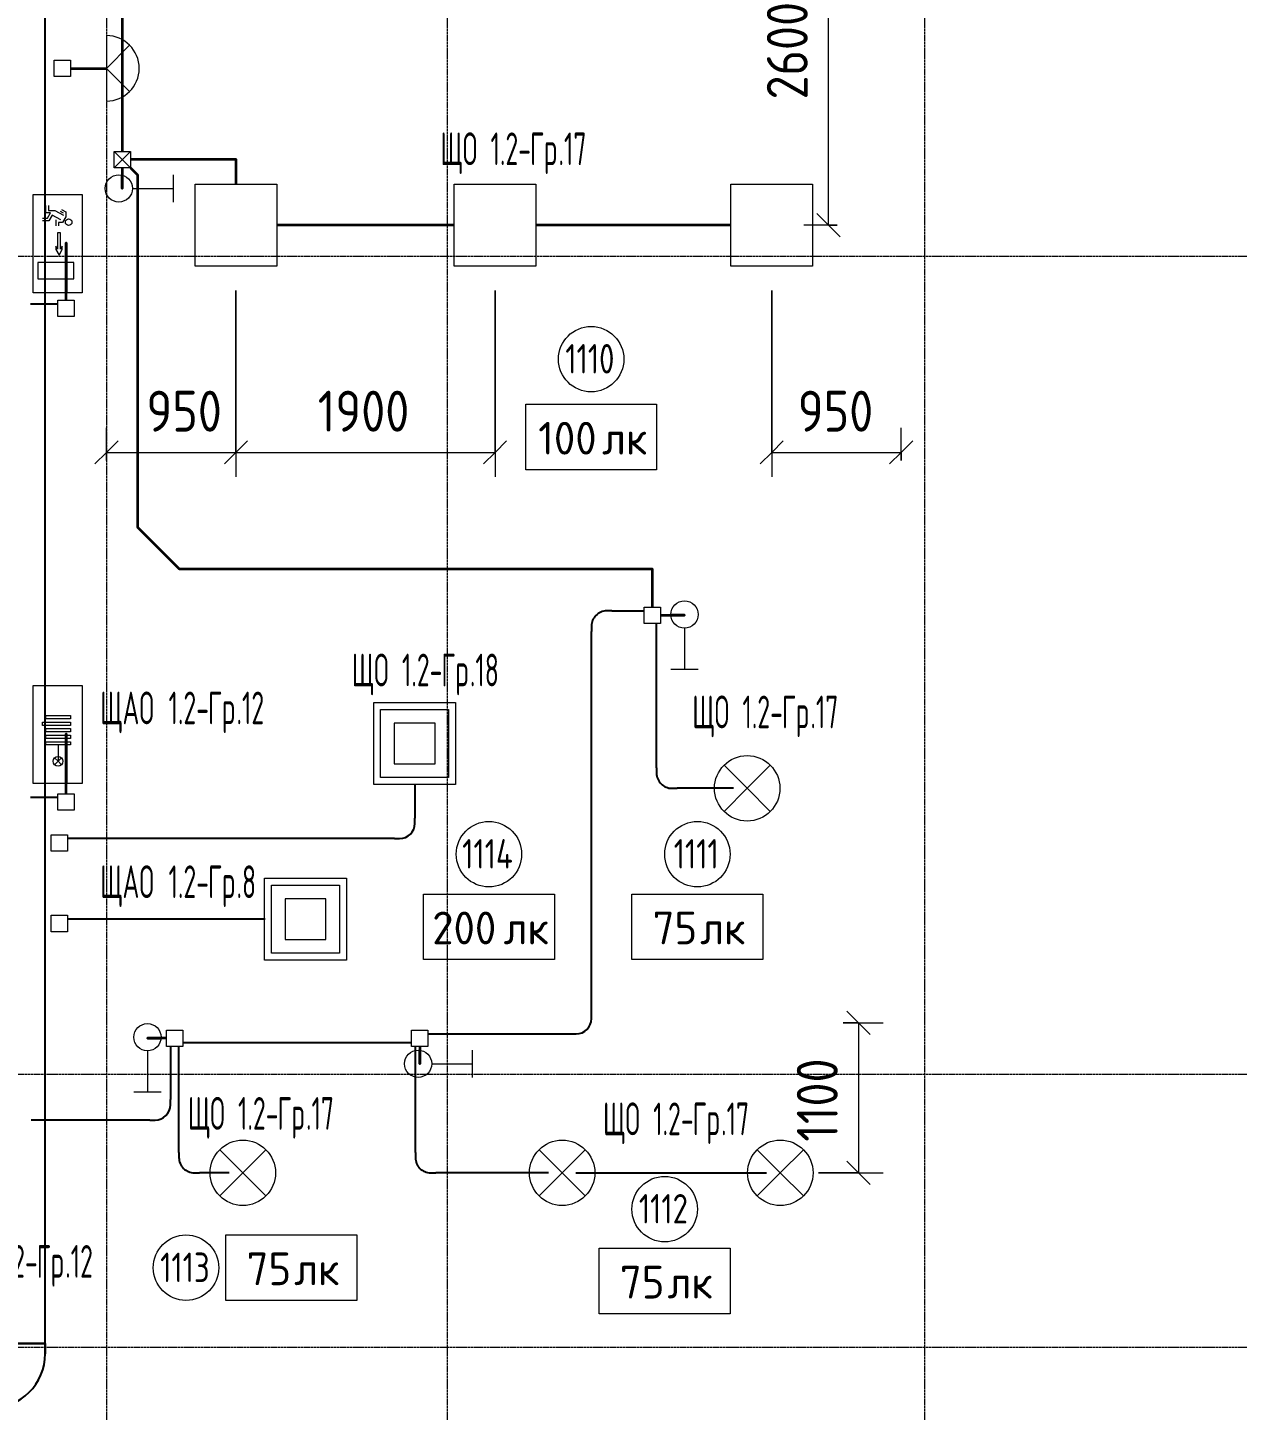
# Model space of a CAD drawing. Header units: millimetres. Extents: x -4730 to 98194, y -4296 to 93388.
# Drawn here: x 47922 to 56796, y 52038 to 62179 of the extents above; entities that cross this region are included whole.
import ezdxf

# ---------------------------------------------------------------- set-up
doc = ezdxf.new("R2010")
doc.units = ezdxf.units.MM
doc.linetypes.add('Линия сетки', pattern=[22.225, 12.7, -3.175, 3.175, -3.175])
for name, color, linetype, lineweight, true_color in [('Кабельные лотки', 5, 'Continuous', 25, 0x0000ff), ('Короба', 7, 'Continuous', 25, 0x008000), ('Соединительные детали кабельных лотков', 5, 'Continuous', 25, 0x0000ff), ('Соединительные детали коробов', 7, 'Continuous', 25, 0x008000), ('Типовые аннотации', 5, 'Continuous', 18, 0x0000ff)]:
    doc.layers.add(name, color=color, linetype=linetype, lineweight=lineweight, true_color=true_color)
for name, color, linetype, lineweight in [('Марки помещений', 7, 'Continuous', 9), ('Марки силовых электроприборов', 7, 'Continuous', 9), ('Оси', 7, 'Continuous', 9), ('Провода', 7, 'Continuous', 35), ('Размеры', 7, 'Continuous', 9), ('Размеры-120', 7, 'Continuous', 9)]:
    doc.layers.add(name, color=color, linetype=linetype, lineweight=lineweight)
doc.styles.add('GOST Common', font='GOST_Common.ttf', dxfattribs={"width": 0.6, "height": 240})
doc.styles.add('GOST Common_1', font='GOST_Common.ttf', dxfattribs={"width": 0.9, "height": 300})
doc.styles.add('GOST Common_2', font='GOST_Common.ttf', dxfattribs={"height": 240})
doc.styles.add('GOST Common_3', font='GOST_Common.ttf', dxfattribs={"width": 0.8, "height": 216})
doc.dimstyles.new('ADSK_Проверочный', dxfattribs={"dimscale": 304.8, "dimtxt": 301.714499, "dimasz": 0.556693, "dimexe": 0.590551, "dimexo": 0.590551, "dimgap": 0.19685, "dimtad": 1, "dimdec": 3, "dimrnd": 0.001, "dimdsep": 46, "dimtxsty": 'GOST Common_1', "dimblk1": 'OBLIQUE', "dimblk2": 'OBLIQUE', "dimsah": 1, "dimcen": 0.09, "dimazin": 0, "dimtfac": 1, "dimtdec": 4, "dimtix": 1, "dimtmove": 0, "dimatfit": 3, "dimfxl": 1, "dimtvp": 1, "dimtolj": 1, "dimtzin": 0, "dimarcsym": 2})
doc.dimstyles.new('ADSK_Проверочный_1', dxfattribs={"dimscale": 304.8, "dimtxt": 301.714499, "dimasz": 0.556693, "dimexe": 0.590551, "dimexo": 0.590551, "dimgap": 0.19685, "dimtad": 1, "dimdec": 3, "dimrnd": 0.001, "dimdsep": 46, "dimtxsty": 'GOST Common_1', "dimblk1": 'OBLIQUE', "dimblk2": 'OBLIQUE', "dimsah": 1, "dimcen": 0.09, "dimazin": 0, "dimtfac": 1, "dimtdec": 4, "dimtix": 1, "dimtmove": 2, "dimatfit": 3, "dimfxl": 1, "dimtvp": 1, "dimtolj": 1, "dimtzin": 0, "dimarcsym": 2})

# ---------------------------------------------------------------- blocks, each defined once
blk = doc.blocks.new('M_Горизонтальный изгиб-колено для канального - Стандартная-2475426-1-й этаж')
at = {"layer": 'Соединительные детали кабельных лотков'}
for p, q in [((-150, 250), (-150, 325)), ((150, 325), (-150, 325)), ((-150, 325), (150, 325)), ((-150, 325), (-150, 325)), ((-150, 325), (-150, 250)), ((150, 250), (150, 325)), ((150, 325), (150, 325)), ((150, 325), (150, 250)), ((-325, 150), (-325, 150)), ((-325, 150), (-325, -150)), ((-325, -150), (-325, 150)), ((-325, 150), (-250, 150)), ((-250, 150), (-325, 150)), ((-325, -150), (-325, -150)), ((-250, -150), (-325, -150)), ((-250, -150), (-325, -150))]:
    blk.add_line(p, q, dxfattribs=at)
for radius, end in [(100, 360), (400, 360), (100, 0), (400, 0)]:
    blk.add_arc((-250, 250), radius, 270, end, dxfattribs=at)
blk = doc.blocks.new('M_Короб_ отвод - Плоский торец - ПВХ - Стандартная-2386742-1-й этаж')
at = {"layer": 'Соединительные детали коробов'}
for p, q in [((0, 111.95), (0, 150.05)), ((-150.05, 0), (-111.95, 0))]:
    blk.add_line(p, q, dxfattribs=at)
blk.add_arc((-111.95, 111.95), 111.95, 270, 0, dxfattribs=at)
blk = doc.blocks.new('ADSK_Марка_Помещение_1_ГОСТ21-501-2011 - Номер-85995-1-й этаж')
at = {"layer": 'Марки помещений'}
blk.add_circle((0, 0), 2, dxfattribs=at)
blk = doc.blocks.new('DIMBLOCK240-1-й этаж')
at = {"layer": 'Размеры-120'}
for p, q in [((53796, 63330), (53711, 63415)), ((53856, 63330), (53616, 63330)), ((53796, 60730), (53796, 63330)), ((53796, 63330), (53881, 63245)), ((53796, 63330), (53856, 63330)), ((53796, 60730), (53711, 60815)), ((53860, 60730), (53616, 60730)), ((53796, 60730), (53881, 60645)), ((53796, 60730), (53860, 60730))]:
    blk.add_line(p, q, dxfattribs=at)
at = {"layer": 'Размеры-120', "color": 0, "insert": (53344, 61652), "char_height": 300, "width": 908.21, "attachment_point": 1, "rotation": 90, "line_spacing_factor": 1.022761, "style": 'GOST Common_1'}
blk.add_mtext('2600', dxfattribs=at)
blk = doc.blocks.new('_Oblique')
at = {"color": 0, "linetype": 'ByBlock', "lineweight": -2}
blk.add_line((-0.5, -0.5), (0.5, 0.5), dxfattribs=at)
blk = doc.blocks.new('DIMBLOCK241-1-й этаж')
at = {"layer": 'Размеры-120'}
for p, q in [((49450, 60252), (49450, 58884)), ((49450, 59064), (49450, 60252)), ((48500, 59004), (48500, 59244)), ((48500, 59064), (48585, 59149)), ((49450, 59064), (49535, 59149)), ((48500, 59064), (48415, 58979)), ((48500, 59064), (49450, 59064)), ((48500, 59064), (48500, 59004)), ((49450, 59064), (49365, 58979))]:
    blk.add_line(p, q, dxfattribs=at)
at = {"layer": 'Размеры-120', "color": 0, "insert": (48793, 59516), "char_height": 300, "width": 681.16, "attachment_point": 1, "line_spacing_factor": 1.022761, "style": 'GOST Common_1'}
blk.add_mtext('950', dxfattribs=at)
blk = doc.blocks.new('DIMBLOCK242-1-й этаж')
at = {"layer": 'Размеры-120'}
for p, q in [((53380, 60252), (53380, 58884)), ((53380, 59064), (53380, 60252)), ((54330, 59004), (54330, 59244)), ((53380, 59064), (53465, 59149)), ((54330, 59064), (54415, 59149)), ((53380, 59064), (53295, 58979)), ((53380, 59064), (54330, 59064)), ((54330, 59064), (54245, 58979)), ((54330, 59064), (54330, 59004))]:
    blk.add_line(p, q, dxfattribs=at)
at = {"layer": 'Размеры-120', "color": 0, "insert": (53571, 59516), "char_height": 300, "width": 681.16, "attachment_point": 1, "line_spacing_factor": 1.022761, "style": 'GOST Common_1'}
blk.add_mtext('950', dxfattribs=at)
blk = doc.blocks.new('DIMBLOCK243-1-й этаж')
at = {"layer": 'Размеры-120'}
for p, q in [((49450, 60252), (49450, 58884)), ((49450, 59064), (49450, 60252)), ((51350, 60252), (51350, 58884)), ((51350, 59064), (51350, 60252)), ((49450, 59064), (49535, 59149)), ((51350, 59064), (51435, 59149)), ((49450, 59064), (49365, 58979)), ((49450, 59064), (51350, 59064)), ((51350, 59064), (51265, 58979))]:
    blk.add_line(p, q, dxfattribs=at)
at = {"layer": 'Размеры-120', "color": 0, "insert": (50050, 59516), "char_height": 300, "width": 840.71, "attachment_point": 1, "line_spacing_factor": 1.022761, "style": 'GOST Common_1'}
blk.add_mtext('1900', dxfattribs=at)
blk = doc.blocks.new('DIMBLOCK244-1-й этаж')
at = {"layer": 'Размеры-120'}
for p, q in [((54017, 54880), (53932, 54965)), ((53905, 54880), (54197, 54880)), ((54017, 54880), (53905, 54880)), ((54017, 54880), (54017, 53780)), ((54017, 54880), (54101, 54795)), ((54017, 53780), (53932, 53865)), ((53723, 53780), (54197, 53780)), ((54017, 53780), (53723, 53780)), ((54017, 53780), (54101, 53695))]:
    blk.add_line(p, q, dxfattribs=at)
at = {"layer": 'Размеры-120', "color": 0, "insert": (53564, 54008), "char_height": 300, "width": 773.21, "attachment_point": 1, "rotation": 90, "line_spacing_factor": 1.022761, "style": 'GOST Common_1'}
blk.add_mtext('1100', dxfattribs=at)
blk = doc.blocks.new('Морка помещения_освещённость_ - Морка помещения_освещённость_-1484368-1-й этаж')
at = {"layer": 'Марки помещений', "color": 190, "true_color": 0x8000ff}
for p, q in [((-4, 0), (-4, 4)), ((-4, 4), (4, 4)), ((4, 4), (4, 0)), ((4, 0), (-4, 0))]:
    blk.add_line(p, q, dxfattribs=at)

msp = doc.modelspace()

# ---------------------------------------------------------------- linework, layer by layer
at = {"layer": 'Кабельные лотки'}
for q in [(48050, 87303.1437), (47750, 52528.1437)]:
    msp.add_line((48050, 52528.1437), q, dxfattribs=at)
at = {"layer": 'Короба'}
for p, q in [((48143.2841, 60151.4385), (47943.2841, 60151.4385)), ((52207.5138, 57901.1106), (52443.7689, 57901.1106)), ((52535.2689, 56750.05), (52535.2689, 57809.6106)), ((52057.4638, 54948.7261), (52057.4638, 57751.0606)), ((50762.264, 56631.1159), (50762.264, 56381.1659)), ((53100, 56600), (52685.3189, 56600)), ((48143.2841, 56531.4385), (47943.2841, 56531.4385)), ((50612.214, 56231.1159), (48213.2841, 56231.1159)), ((49664.764, 55640), (48213.2841, 55640)), ((50857.4638, 54798.6761), (51907.4138, 54798.6761)), ((48968.371, 54707.1761), (48968.371, 54317.2261)), ((49031.371, 53930.05), (49031.371, 54707.1761)), ((49059.871, 54735.6761), (50737.4638, 54735.6761)), ((50765.9638, 53930.05), (50765.9638, 54707.1761)), ((48818.321, 54167.1761), (47948.371, 54167.1761)), ((49400, 53780), (49181.421, 53780)), ((51742.7709, 53780), (50916.0138, 53780)), ((51942.7709, 53780), (53342.7709, 53780))]:
    msp.add_line(p, q, dxfattribs=at)
at = {"layer": 'Оси', "linetype": 'Линия сетки'}
for p, q in [((48500, 93388.3703), (48500, -3096.3487)), ((51000, 93388.3703), (51000, -3096.3487)), ((54500, 93388.3703), (54500, -3096.3487)), ((98194.2682, 60500), (-3530.0173, 60500)), ((98194.2682, 54500), (-3530.0173, 54500)), ((98194.2682, 52500), (-3530.0173, 52500))]:
    msp.add_line(p, q, dxfattribs=at)
at = {"layer": 'Провода'}
for p, q in [((48235.5342, 61880), (48500, 61880.0006)), ((51050, 60730), (49750, 60730)), ((53080, 60730), (51650, 60730))]:
    msp.add_line(p, q, dxfattribs=at)
at = {"layer": 'Провода', "flags": 128}
for points in [[(51687.7913, 63548.8023), (51687.7872, 63208.8043), (48920.3293, 63208.8043), (48615.5301, 62904.0043), (48615.534, 61271.2133)], [(48615.5328, 61151.2133), (48615.5293, 61000), (48615.5293, 61096.8539)], [(48675.5327, 61151.2133), (48728.6664, 61098.0783), (48728.6664, 58515.6173), (49033.4664, 58210.8173), (52503.764, 58210.8173), (52503.768, 57929.6106)], [(49451.4114, 61030), (49452.264, 61211.2153), (48675.5342, 61211.2134)], [(48203.2835, 60179.9385), (48203.2792, 60600), (48203.2792, 60234.9821)], [(52563.7689, 57869.6111), (52740, 57869.6126), (52640.1126, 57869.6126)], [(48203.2835, 56559.9385), (48203.2792, 57000), (48203.2792, 56634.9821)], [(48939.871, 54767.1767), (48800, 54767.1781), (48899.742, 54767.1781)], [(50797.4622, 54707.1761), (50797.4589, 54580), (50797.4589, 54679.2995)]]:
    msp.add_lwpolyline(points, dxfattribs=at)
at = {"layer": 'Типовые аннотации', "color": 1, "true_color": 0xff0000}
for p, q in [((48500, 62120), (48500, 61640)), ((48500, 61880), (48669.7056, 62049.7056)), ((48115.5342, 61940), (48235.5342, 61940)), ((48115.5342, 61820), (48115.5342, 61940)), ((48235.5342, 61940), (48235.5342, 61820)), ((48500, 61880), (48669.7056, 61710.2944)), ((48235.5342, 61820), (48115.5342, 61820)), ((48143.2841, 60179.9385), (48263.2841, 60179.9385)), ((48143.2841, 60059.9385), (48143.2841, 60179.9385)), ((48263.2841, 60179.9385), (48263.2841, 60059.9385)), ((48263.2841, 60059.9385), (48143.2841, 60059.9385)), ((47961.7452, 57354.9821), (48321.7452, 57354.9821)), ((47961.7452, 56634.9821), (47961.7452, 57354.9821)), ((48321.7452, 57354.9821), (48321.7452, 56634.9821)), ((48054.847, 57109.8665), (48054.847, 57133.8665)), ((48054.847, 57133.8665), (48234.847, 57133.8665)), ((48234.847, 57109.8665), (48054.847, 57109.8665)), ((48234.847, 57133.8665), (48234.847, 57109.8665)), ((48030.847, 57061.8665), (48030.847, 57085.8665)), ((48030.847, 57085.8665), (48234.847, 57085.8665)), ((48234.847, 57061.8665), (48030.847, 57061.8665)), ((48054.847, 57013.8665), (48054.847, 57037.8665)), ((48054.847, 57037.8665), (48234.847, 57037.8665)), ((48234.847, 57013.8665), (48054.847, 57013.8665)), ((48234.847, 57085.8665), (48234.847, 57061.8665)), ((48234.847, 57037.8665), (48234.847, 57013.8665)), ((48054.847, 56965.8665), (48054.847, 56989.8665)), ((48054.847, 56989.8665), (48234.847, 56989.8665)), ((48234.847, 56965.8665), (48054.847, 56965.8665)), ((48054.847, 56917.8665), (48054.847, 56941.8665)), ((48054.847, 56941.8665), (48234.847, 56941.8665)), ((48234.847, 56917.8665), (48054.847, 56917.8665)), ((48144.847, 56917.8665), (48144.847, 56797.8665)), ((48234.847, 56989.8665), (48234.847, 56965.8665)), ((48234.847, 56941.8665), (48234.847, 56917.8665)), ((48119.3912, 56823.3224), (48144.847, 56797.8665)), ((48119.3912, 56772.4107), (48144.847, 56797.8665)), ((48144.847, 56797.8665), (48170.3029, 56823.3224)), ((48144.847, 56797.8665), (48170.3029, 56772.4107)), ((48321.7452, 56634.9821), (47961.7452, 56634.9821)), ((48143.2841, 56559.9385), (48263.2841, 56559.9385)), ((48143.2841, 56439.9385), (48143.2841, 56559.9385)), ((48263.2841, 56559.9385), (48263.2841, 56439.9385)), ((48263.2841, 56439.9385), (48143.2841, 56439.9385)), ((49660, 55940), (50260, 55940)), ((49660, 55340), (49660, 55940)), ((49710, 55890), (50210, 55890)), ((49710, 55390), (49710, 55890)), ((50210, 55890), (50210, 55390)), ((50260, 55940), (50260, 55340)), ((49810, 55790), (49810, 55490)), ((50110, 55790), (49810, 55790)), ((50110, 55490), (50110, 55790)), ((48093.2841, 55668.5), (48213.2841, 55668.5)), ((48093.2841, 55548.5), (48093.2841, 55668.5)), ((48213.2841, 55668.5), (48213.2841, 55548.5)), ((48213.2841, 55548.5), (48093.2841, 55548.5)), ((49810, 55490), (50110, 55490)), ((50210, 55390), (49710, 55390)), ((50260, 55340), (49660, 55340))]:
    msp.add_line(p, q, dxfattribs=at)
at = {"layer": 'Типовые аннотации', "color": 7}
for p, q in [((48555.5342, 61271.2133), (48675.5342, 61271.2133)), ((48555.5342, 61151.2133), (48555.5342, 61271.2133)), ((48555.5342, 61271.2133), (48675.5342, 61151.2133)), ((48555.5342, 61151.2133), (48675.5342, 61271.2133)), ((48675.5342, 61271.2133), (48675.5342, 61151.2133)), ((48675.5342, 61151.2133), (48555.5342, 61151.2133))]:
    msp.add_line(p, q, dxfattribs=at)
at = {"layer": 'Типовые аннотации'}
for p, q in [((48990.6433, 60900), (48990.6433, 61100)), ((48690.6433, 61000), (48990.6433, 61000)), ((49150, 61030), (49750, 61030)), ((49150, 60430), (49150, 61030)), ((49750, 61030), (49750, 60430)), ((51050, 61030), (51650, 61030)), ((51050, 60430), (51050, 61030)), ((51650, 61030), (51650, 60430)), ((53080, 61030), (53680, 61030)), ((53080, 60430), (53080, 61030)), ((53680, 61030), (53680, 60430)), ((49750, 60430), (49150, 60430)), ((51650, 60430), (51050, 60430)), ((53680, 60430), (53080, 60430)), ((52740, 57774.3567), (52740, 57474.3567)), ((52640, 57474.3567), (52840, 57474.3567)), ((50460, 57228.6159), (51060, 57228.6159)), ((50460, 56628.6159), (50460, 57228.6159)), ((51060, 57228.6159), (51060, 56628.6159)), ((50510, 57178.6159), (51010, 57178.6159)), ((50510, 56678.6159), (50510, 57178.6159)), ((51010, 57178.6159), (51010, 56678.6159)), ((50610, 57078.6159), (50610, 56778.6159)), ((50910, 57078.6159), (50610, 57078.6159)), ((50910, 56778.6159), (50910, 57078.6159)), ((50610, 56778.6159), (50910, 56778.6159)), ((53200, 56600), (53030.2944, 56769.7056)), ((53200, 56600), (53369.7056, 56769.7056)), ((51060, 56628.6159), (50460, 56628.6159)), ((51010, 56678.6159), (50510, 56678.6159)), ((53200, 56600), (53030.2944, 56430.2944)), ((53200, 56600), (53369.7056, 56430.2944)), ((48800, 54674.3567), (48800, 54374.3567)), ((51185.6433, 54480), (51185.6433, 54680)), ((50885.6433, 54580), (51185.6433, 54580)), ((48700, 54374.3567), (48900, 54374.3567)), ((49500, 53780), (49330.2944, 53949.7056)), ((49500, 53780), (49669.7056, 53949.7056)), ((51842.7709, 53780), (51673.0652, 53949.7056)), ((51842.7709, 53780), (52012.4765, 53949.7056)), ((53442.7709, 53780), (53273.0652, 53949.7056)), ((53442.7709, 53780), (53612.4765, 53949.7056)), ((49500, 53780), (49330.2944, 53610.2944)), ((49500, 53780), (49669.7056, 53610.2944)), ((51842.7709, 53780), (51673.0652, 53610.2944)), ((51842.7709, 53780), (52012.4765, 53610.2944)), ((53442.7709, 53780), (53273.0652, 53610.2944)), ((53442.7709, 53780), (53612.4765, 53610.2944))]:
    msp.add_line(p, q, dxfattribs=at)
at = {"layer": 'Типовые аннотации', "color": 96, "true_color": 0x008000}
for p, q in [((47961.7452, 60954.9821), (48321.7452, 60954.9821)), ((47961.7452, 60234.9821), (47961.7452, 60954.9821)), ((48321.7452, 60954.9821), (48321.7452, 60234.9821)), ((48055.6279, 60820.2637), (48055.6279, 60874.2637)), ((48073.6279, 60874.2637), (48073.6279, 60838.2637)), ((48170.8048, 60845.8714), (48201.9817, 60827.8714)), ((48030.0202, 60780.733), (48067.6279, 60780.733)), ((48078.0202, 60762.733), (48030.0202, 60762.733)), ((48090.4509, 60820.2637), (48055.6279, 60820.2637)), ((48067.6279, 60780.733), (48090.4509, 60820.2637)), ((48073.6279, 60838.2637), (48121.6279, 60838.2637)), ((48102.0202, 60804.3022), (48078.0202, 60762.733)), ((48164.374, 60768.3022), (48102.0202, 60804.3022)), ((48121.6279, 60838.2637), (48183.9817, 60802.2637)), ((48129.9817, 60726.3022), (48129.9817, 60768.3022)), ((48177.9817, 60750.3022), (48147.9817, 60750.3022)), ((48147.9817, 60750.3022), (48147.9817, 60726.3022)), ((48183.9817, 60817.4791), (48161.8048, 60830.2829)), ((48201.9817, 60791.8714), (48177.9817, 60750.3022)), ((48201.9817, 60827.8714), (48201.9817, 60791.8714)), ((48163.7977, 60674.461), (48139.7977, 60674.461)), ((48139.7977, 60674.461), (48139.7977, 60554.461)), ((48163.7977, 60554.461), (48163.7977, 60674.461)), ((48139.7977, 60554.461), (48127.7977, 60575.2456)), ((48127.7977, 60575.2456), (48127.7977, 60551.2456)), ((48127.7977, 60551.2456), (48151.7977, 60509.6764)), ((48151.7977, 60509.6764), (48175.7977, 60551.2456)), ((48175.7977, 60575.2456), (48163.7977, 60554.461)), ((48175.7977, 60551.2456), (48175.7977, 60575.2456)), ((48259.594, 60456.359), (47995.594, 60456.359)), ((47995.594, 60456.359), (47995.594, 60336.359)), ((48259.594, 60336.359), (48259.594, 60456.359)), ((47995.594, 60336.359), (48259.594, 60336.359)), ((48321.7452, 60234.9821), (47961.7452, 60234.9821))]:
    msp.add_line(p, q, dxfattribs=at)
at = {"layer": 'Типовые аннотации', "color": 16, "true_color": 0x800000}
for p, q in [((52443.7689, 57929.6106), (52563.7689, 57929.6106)), ((52443.7689, 57809.6106), (52443.7689, 57929.6106)), ((52563.7689, 57929.6106), (52563.7689, 57809.6106)), ((52563.7689, 57809.6106), (52443.7689, 57809.6106)), ((48093.2841, 56259.6159), (48213.2841, 56259.6159)), ((48093.2841, 56139.6159), (48093.2841, 56259.6159)), ((48213.2841, 56259.6159), (48213.2841, 56139.6159)), ((48213.2841, 56139.6159), (48093.2841, 56139.6159)), ((48939.871, 54827.1761), (49059.871, 54827.1761)), ((48939.871, 54707.1761), (48939.871, 54827.1761)), ((49059.871, 54827.1761), (49059.871, 54707.1761)), ((50737.4638, 54827.1761), (50857.4638, 54827.1761)), ((50737.4638, 54707.1761), (50737.4638, 54827.1761)), ((50857.4638, 54827.1761), (50857.4638, 54707.1761)), ((49059.871, 54707.1761), (48939.871, 54707.1761)), ((50857.4638, 54707.1761), (50737.4638, 54707.1761))]:
    msp.add_line(p, q, dxfattribs=at)
at = {"layer": 'Типовые аннотации'}
for centre, radius in [((48590.6433, 61000), 100), ((52740, 57874.3567), 100), ((53200, 56600), 240), ((48800, 54774.3567), 100), ((50785.6433, 54580), 100), ((49500, 53780), 240), ((51842.7709, 53780), 240), ((53442.7709, 53780), 240)]:
    msp.add_circle(centre, radius, dxfattribs=at)
at = {"layer": 'Типовые аннотации', "color": 96, "true_color": 0x008000}
msp.add_circle((48222.5129, 60752.3049), 24, dxfattribs=at)
at = {"layer": 'Типовые аннотации', "color": 1, "true_color": 0xff0000}
msp.add_circle((48144.847, 56797.8665), 36, dxfattribs=at)
msp.add_arc((48500, 61880), 240, 270, 90, dxfattribs=at)

# ---------------------------------------------------------------- block references
at = {"layer": 'Марки помещений', "xscale": 120, "yscale": 120, "zscale": 120}
for p in [(52055.2168, 59747.2821), (51305.4716, 56116.6594), (52834.7128, 56116.6594), (52594.7128, 53513.5698), (49083.2511, 53084.1385)]:
    msp.add_blockref('ADSK_Марка_Помещение_1_ГОСТ21-501-2011 - Номер-85995-1-й этаж', p, dxfattribs=at)
at = {"layer": 'Марки помещений', "color": 190, "true_color": 0x8000ff, "xscale": 120, "yscale": 120, "zscale": 120}
for p in [(52055.2168, 58936.1071), (51305.4716, 55344.012), (52834.7128, 55344.012), (49856.3543, 52844.1385), (52594.7128, 52746.3294)]:
    msp.add_blockref('Морка помещения_освещённость_ - Морка помещения_освещённость_-1484368-1-й этаж', p, dxfattribs=at)
at = {"layer": 'Соединительные детали кабельных лотков'}
msp.add_blockref('M_Горизонтальный изгиб-колено для канального - Стандартная-2475426-1-й этаж', (47900, 52203.1437), dxfattribs=at)
msp.add_blockref('M_Горизонтальный изгиб-колено для канального - Стандартная-2475426-1-й этаж', (47900, 52203.1437), dxfattribs=at)
at = {"layer": 'Соединительные детали коробов'}
for p, rotation in [((52057.4638, 57901.1106), 180), ((52535.2689, 56600), 270), ((49031.371, 53780), 270), ((50765.9638, 53780), 270)]:
    msp.add_blockref('M_Короб_ отвод - Плоский торец - ПВХ - Стандартная-2386742-1-й этаж', p, dxfattribs=dict(at, rotation=rotation))
for p in [(50762.264, 56231.1159), (52057.4638, 54798.6761), (48968.371, 54167.1761)]:
    msp.add_blockref('M_Короб_ отвод - Плоский торец - ПВХ - Стандартная-2386742-1-й этаж', p, dxfattribs=at)

# ---------------------------------------------------------------- texts
at = {"layer": 'Марки помещений', "char_height": 216, "attachment_point": 1, "style": 'GOST Common_3'}
for s, insert, width in [('1110', (51865.7809, 59858.0693), 469.4682), ('1114', (51109.3157, 56227.4466), 484.8606), ('1111', (52661.1169, 56227.4466), 430.9872), ('1112', (52405.2769, 53624.3571), 469.4682), ('1113', (48893.8152, 53194.9257), 469.4682)]:
    msp.add_mtext(s, dxfattribs=dict(at, insert=insert, width=width))
at = {"layer": 'Марки помещений', "color": 190, "true_color": 0x8000ff, "char_height": 240, "attachment_point": 1, "style": 'GOST Common_2'}
for s, insert, width in [('100', (51667.333, 59287.8191), 567.59475), ('лк', (52135.6455, 59287.8191), 413.67075), ('200', (50889.3878, 55695.724), 634.9365), ('75', (52506.229, 55695.724), 423.291), ('лк', (51413.2628, 55695.724), 413.67075), ('лк', (52855.479, 55695.724), 413.67075), ('75', (49527.8704, 53195.8505), 423.291), ('лк', (49877.1204, 53195.8505), 413.67075), ('75', (52266.229, 53098.0413), 423.291), ('лк', (52615.479, 53098.0413), 413.67075)]:
    msp.add_mtext(s, dxfattribs=dict(at, insert=insert, width=width))
at = {"layer": 'Марки силовых электроприборов', "char_height": 240, "attachment_point": 1, "style": 'GOST Common'}
for s, insert, width in [('ЩО', (50948.9653, 61410.1824), 340.55685), (' 1.2-', (51229.9528, 61410.1824), 455.99985), ('Гр', (51606.1903, 61410.1824), 253.9746), ('.17', (51815.7403, 61410.1824), 265.5189), ('ЩО', (50298.9653, 57587.636), 340.55685), (' 1.2-', (50579.9528, 57587.636), 455.99985), ('Гр', (50956.1903, 57587.636), 253.9746), ('.18', (51165.7403, 57587.636), 265.5189), ('ЩАО', (48453.4777, 57309.5516), 502.17705), (' 1.2-', (48867.8152, 57309.5516), 455.99985), ('Гр', (49244.0527, 57309.5516), 253.9746), ('.12', (49453.6027, 57309.5516), 265.5189), ('ЩО', (52796.7014, 57280.1824), 340.55685), (' 1.2-', (53077.6889, 57280.1824), 455.99985), ('Гр', (53453.9264, 57280.1824), 253.9746), ('.17', (53663.4764, 57280.1824), 265.5189), ('ЩАО', (48453.4777, 56034.8172), 502.17705), (' 1.2-', (48867.8152, 56034.8172), 455.99985), ('Гр', (49244.0527, 56034.8172), 253.9746), ('.8', (49453.6027, 56034.8172), 178.93665), ('ЩО', (49096.7014, 54335.7457), 340.55685), (' 1.2-', (49377.6889, 54335.7457), 455.99985), ('Гр', (49753.9264, 54335.7457), 253.9746), ('.17', (49963.4764, 54335.7457), 265.5189), ('ЩО', (52141.9144, 54295.7457), 340.55685), (' 1.2-', (52422.9019, 54295.7457), 455.99985), ('Гр', (52799.1394, 54295.7457), 253.9746), ('.17', (53008.6894, 54295.7457), 265.5189), (' 1.2-', (47611.4791, 53250.2651), 455.99985), ('Гр', (47987.7166, 53250.2651), 253.9746), ('.12', (48197.2666, 53250.2651), 265.5189)]:
    msp.add_mtext(s, dxfattribs=dict(at, insert=insert, width=width))

# ---------------------------------------------------------------- dimensions: what is measured, and where the dimension line sits
at = {"layer": 'Размеры'}
for base, p1, p2, angle, override, picture, middle in [((53796.2831, 63330), (53679.764, 60730), (53676.3012, 63330), 90, {"dimpost": '<>', "dimfxl": 2600.002306}, 'DIMBLOCK240-1-й этаж', (53586.2831, 62030)), ((54016.5155, 53780), (53725, 54880), (53542.7709, 53780), 89.99999761, {"dimpost": '<>', "dimfxl": 1114.992128}, 'DIMBLOCK244-1-й этаж', (53806.5155, 54330))]:
    dim = msp.add_linear_dim(base=base, p1=p1, p2=p2, angle=angle, dimstyle='ADSK_Проверочный', override=override, dxfattribs=at)
    dim.commit()
    dim.dimension.update_dxf_attribs({"geometry": picture, "text_midpoint": middle})
dim = msp.add_linear_dim(base=(49450, 59064.3187), p1=(48500, 59184.3006), p2=(49450, 60432.5), dimstyle='ADSK_Проверочный_1', override={"dimpost": '<>', "dimfxl": 1568.598689}, dxfattribs=at)
dim.commit()
dim.dimension.update_dxf_attribs({"geometry": 'DIMBLOCK241-1-й этаж', "text_midpoint": (49133.2276, 59316.3672), "dimtype": 160})
for base, p1, p2, override, picture, middle in [((51350, 59064.3187), (49450, 60432.5), (51350, 60432.5), {"dimpost": '<>', "dimfxl": 1900}, 'DIMBLOCK243-1-й этаж', (50400, 59274.3187)), ((54330, 59064.3187), (53380, 60432.5), (54330, 59184.3006), {"dimpost": '<>', "dimfxl": 1568.598689}, 'DIMBLOCK242-1-й этаж', (53855, 59274.3187))]:
    dim = msp.add_linear_dim(base=base, p1=p1, p2=p2, dimstyle='ADSK_Проверочный', override=override, dxfattribs=at)
    dim.commit()
    dim.dimension.update_dxf_attribs({"geometry": picture, "text_midpoint": middle})

doc.saveas('drawing.dxf')
